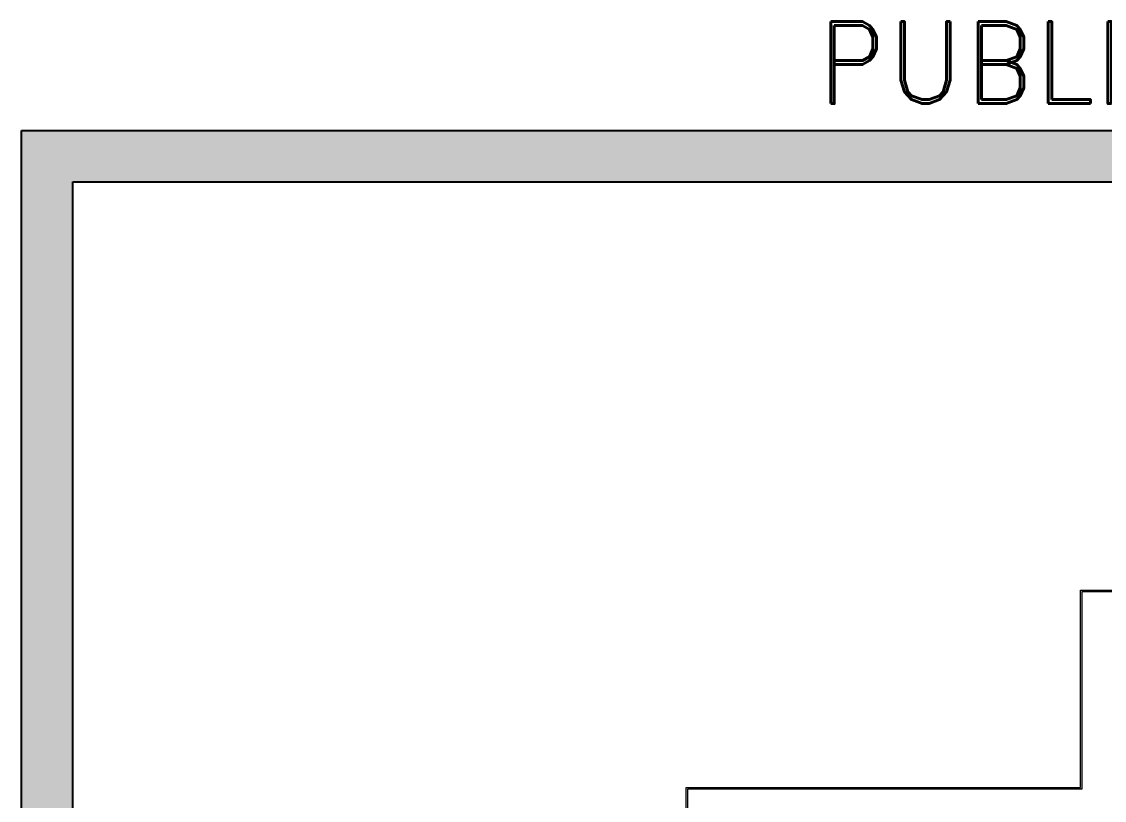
# Model space of a CAD drawing. Extents: x -59 to 582, y -1177 to 100.
# Drawn here: x 118.5 to 224, y -430.4 to -354.6 of the extents above; entities that cross this region are included whole.
import ezdxf

# ---------------------------------------------------------------- set-up
doc = ezdxf.new("R2010")
doc.units = 0
doc.header["$LTSCALE"] = 0.15
doc.layers.get('0').update_dxf_attribs({"color": 252})
doc.layers.add('0 sockets', color=252, linetype='Continuous')
doc.layers.add('anal', color=252, linetype='Continuous', lineweight=20)
doc.styles.add('ROMAND', font='ROMAND.SHX')

# ---------------------------------------------------------------- blocks, each defined once
blk = doc.blocks.new('WQ')
h = blk.add_hatch(color=6)
h.dxf.hatch_style = 1
h.paths.add_polyline_path([(-126.09, 5), (-126.09, -169.52), (126.09, -169.52), (126.09, 5)])
h.paths.add_polyline_path([(121.09, 0), (121.09, -164.52), (-121.09, -164.52), (-121.09, 0)], flags=16)
at = {"layer": '0 sockets', "color": 3}
for points in [[(-126.09, 5), (126.09, 5), (126.09, -169.52), (-126.09, -169.52)], [(-121.09, 0), (121.09, 0), (121.09, -164.52), (-121.09, -164.52)]]:
    blk.add_lwpolyline(points, close=True, dxfattribs=at)
at = {"layer": '0 sockets', "color": 3, "style": 'ROMAND'}
blk.add_attdef('ACCESS_CONTROL', (-48.66, 7.62), '', height=7.97, dxfattribs=at)
blk = doc.blocks.new('ARCH')
at = {"layer": 'anal'}
for p, q in [((43.72, 387), (43.72, 399.07)), ((43.72, 399.07), (54.08, 399.07)), ((43.88, 387), (43.88, 398.93)), ((43.88, 398.93), (53.92, 398.93)), ((43.72, 379.87), (43.72, 387)), ((43.88, 379.73), (43.88, 387)), ((5.32, 377.4), (5.32, 379.87)), ((5.32, 379.87), (43.72, 379.87)), ((5.48, 377.4), (5.48, 379.73)), ((5.48, 379.73), (43.88, 379.73))]:
    blk.add_line(p, q, dxfattribs=at)

msp = doc.modelspace()

# ---------------------------------------------------------------- block references
at = {"layer": '0 sockets', "color": 3}
msp.add_blockref('WQ', (244.61, -370.23), dxfattribs=at).add_auto_attribs({'ACCESS_CONTROL': 'PUBLIC ADDRESS'})
msp.add_blockref('ARCH', (177.9, -809.06), dxfattribs=at)

doc.saveas('drawing.dxf')
